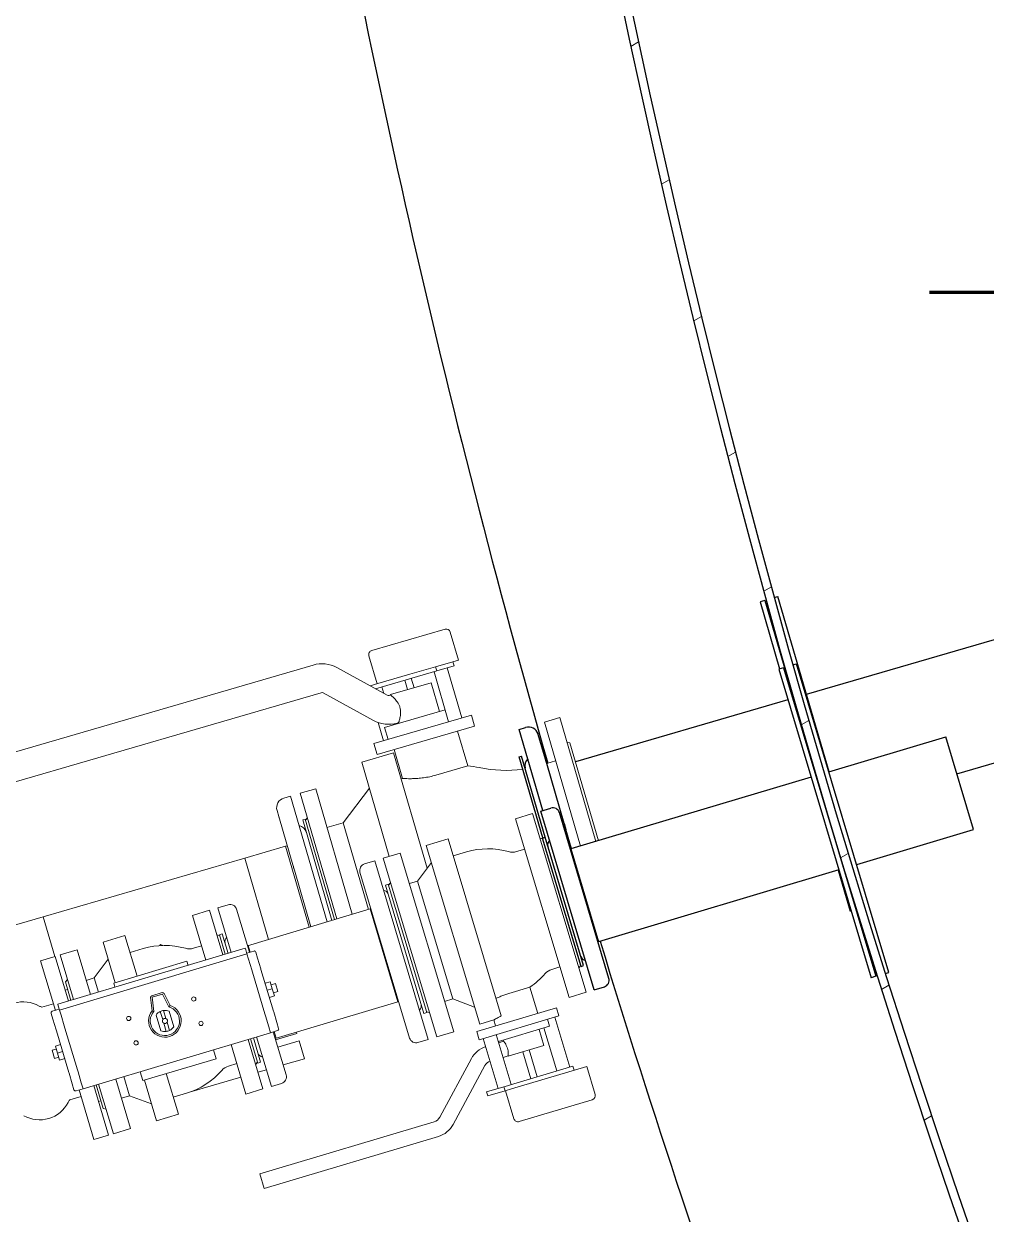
# Model space of a CAD drawing. Header units: millimetres. Extents: x 0 to 157650, y 0 to 89100.
# Drawn here: x 100214 to 103620, y 51117 to 55330 of the extents above; entities that cross this region are included whole.
import ezdxf

# ---------------------------------------------------------------- set-up
doc = ezdxf.new("R2010")
doc.units = ezdxf.units.MM
doc.header["$LTSCALE"] = 150
doc.linetypes.add('CHAIN', pattern=[0.35429999999999995, 0.2362, -0.0295, 0.0591, -0.0295])
for name, color, linetype, lineweight in [('Hatch', 7, 'Continuous', 18), ('Section Line', 7, 'CHAIN', 35), ('Visible', 7, 'Continuous', 25)]:
    doc.layers.add(name, color=color, linetype=linetype, lineweight=lineweight)
doc.layers.add('P_Biomass (BM)', color=150, linetype='Continuous', lineweight=18, true_color=0x007fff)

# ---------------------------------------------------------------- blocks, each defined once
blk = doc.blocks.new('2dTransSection1')
at = {"layer": 'Section Line', "linetype": 'Continuous', "lineweight": 70}
blk.add_line((689.4677291531705, 362.5330789586023), (694.7307476199313, 362.5330789586023), dxfattribs=at)

msp = doc.modelspace()

# ---------------------------------------------------------------- hatches: boundary and pattern name
at = {"layer": 'Hatch'}
h = msp.add_hatch(dxfattribs=at)
h.set_pattern_fill('ANSI31', color=256, scale=3810, angle=-14.999977780745, style=0)
h.set_pattern_definition([(30.000022219255, (0, 0), (-238.1251599456498, 412.4445062076336), [])])
edge = h.paths.add_edge_path()
edge.add_line((108123.4879463315, 42159.58709388264), (108086.8065875741, 42159.58709388264))
edge.add_ellipse((137412.9492791453, 62779.96184395169), major_axis=(19200.00000006426, -30275.11354226793), ratio=1, start_angle=269.9999999999994, end_angle=272.7303477327447, ccw=False)
edge.add_ellipse((137412.9492789841, 62779.96184385057), major_axis=(18899.9999998964, -30463.2975889012), ratio=1, start_angle=269.9999999999999, end_angle=270.5659876102085, ccw=False)
edge.add_ellipse((137412.9492791489, 62779.96184395414), major_axis=(-3600.000000000085, -35668.78887767279), ratio=1, start_angle=270.00000000000017, end_angle=307.5795037802839, ccw=False)
edge.add_ellipse((137412.949278965, 62779.96184397389), major_axis=(-3899.999999980316, -35637.23474102448), ratio=1, start_angle=269.99999999999784, end_angle=270.4821088476203, ccw=False)
edge.add_ellipse((137412.9492772113, 62779.96184416919), major_axis=(-4012.253517421899, -35624.77117922516), ratio=1, start_angle=270, end_angle=270.1805070568376, ccw=False)
edge.add_line((101788.1780979862, 66792.2153615911), (101817.9896219872, 66788.8578272667))
edge.add_ellipse((137412.949279149, 62779.96184395414), major_axis=(-20620.37475007149, 29289.46133281754), ratio=1, start_angle=48.42779682903527, end_angle=90.00000000000006)

# ---------------------------------------------------------------- linework, layer by layer
at = {"layer": 'P_Biomass (BM)'}
for p, q in [((101445.9063059517, 53111.83386298492), (101705.1070554906, 53187.43129308982)), ((101752.6859692333, 53077.87082135356), (101723.7069543597, 53177.2311086768)), ((101464.6851364122, 52993.87367679251), (101435.7061215386, 53093.23396411574)), ((101752.6859692332, 53077.87082135356), (101732.9104313665, 53072.10316888989)), ((101238.2742142263, 53060.65170951757), (99403.08760855254, 52525.40869267187)), ((101500.4830650628, 52953.93537380682), (101322.7265425155, 53051.41704955979)), ((101459.1119783265, 52976.62327749085), (101676.016086032, 53039.88464209302)), ((101580.9654218997, 53027.78750910349), (101671.816228804, 53054.28468373408)), ((101718.0109255022, 52859.94574090795), (101666.3526815972, 53037.06625309282)), ((101671.8162288039, 53054.28468373404), (101732.9104313665, 53072.10316888984)), ((101676.0160860319, 53039.88464209302), (101671.8162288039, 53054.28468373403)), ((101676.0160860319, 53039.88464209302), (101737.1102885945, 53057.70312724882)), ((101764.0910587536, 52873.38528403773), (101712.4328148486, 53050.5057962226)), ((101737.1102885946, 53057.70312724885), (101732.9104313665, 53072.10316888987)), ((101440.5120794574, 52986.82346190385), (101467.3783899893, 52994.65918011155)), ((101580.9654218998, 53027.78750910346), (101467.3783899894, 52994.65918011158)), ((101511.8518785138, 52956.06778491868), (101655.8522949243, 52998.06635719917)), ((101572.3320534062, 52973.70718527645), (101562.6723817817, 53006.82728105086)), ((101595.3721200318, 52980.4269568414), (101585.7124484073, 53013.54705261581)), ((101655.8522949242, 52998.0663571991), (101685.6712812433, 52895.82606154767)), ((101266.8332433771, 52962.73142635846), (99431.64663770326, 52427.48840951276)), ((101451.4372520018, 52864.50099439269), (101273.6807294545, 52961.98267014566)), ((101488.7169516746, 52960.38791030854), (101482.0321485917, 52983.30808057373)), ((101512.2718642365, 52954.62778075456), (101507.3305511402, 52953.18661759402)), ((101511.8518785137, 52956.06778491865), (101512.2718642365, 52954.62778075453)), ((101798.6511586921, 52883.464941385), (101453.0501593069, 52782.66836791179)), ((101491.2707190892, 52839.12798896904), (101705.8313395409, 52901.70586166698)), ((101809.9907732078, 52844.58482895412), (101798.6511586921, 52883.46494138498)), ((102056.6509132905, 52858.71238339251), (102111.3710715265, 52874.67184085908)), ((102239.193080549, 52436.40878746935), (102111.3710715265, 52874.6718408591)), ((101464.3897738226, 52743.78825548094), (101809.9907732078, 52844.58482895415)), ((101487.6102592454, 52792.74802525915), (101468.9336269885, 52856.78455498163)), ((101491.2707190892, 52839.12798896901), (101503.4503050505, 52797.36786820996)), ((101521.5108065355, 52847.94768914791), (101520.3522431974, 52851.92005282762)), ((101540.8308933872, 52856.70749759545), (101535.889580291, 52855.26633443491)), ((101540.8308933872, 52856.70749759541), (101541.6708648328, 52853.82748926727)), ((101749.5105983154, 52826.94542859639), (101785.4509084721, 52703.71696278274)), ((102184.5830434761, 52420.07175780229), (102056.6509132905, 52858.7123833925)), ((101453.050159307, 52782.66836791182), (101464.3897738227, 52743.78825548097)), ((102146.8901827707, 52785.03148869317), (102136.7952845653, 52787.49989510704)), ((102247.8157179815, 52438.9883184694), (102146.8901827706, 52785.03148869319)), ((101410.4495094001, 52717.11879028146), (101522.7698342003, 52749.87767666024)), ((101641.8281096096, 52341.66281827054), (101522.7698342003, 52749.87767666024)), ((101524.8699487151, 52761.42765583875), (101554.6889350342, 52659.18736018732)), ((101507.8627544348, 52383.11820199469), (101410.4495094001, 52717.11879028145)), ((101673.130583672, 52670.95807640393), (101785.4509084722, 52703.71696278272)), ((102064.8694653433, 52712.67230189979), (102096.549556957, 52721.91198780244)), ((101549.6489204599, 52657.71741015755), (101554.6889350343, 52659.18736018736)), ((101192.6484148274, 52606.72094970951), (101247.3685730634, 52622.68040717607)), ((101376.9293372544, 52178.45568759865), (101247.3685730634, 52622.68040717609)), ((101344.8673832942, 52502.67944049834), (101437.3285956596, 52624.95852377873)), ((101158.0883148931, 52596.6412923479), (101135.0482482675, 52589.92152078302)), ((101158.0883148932, 52596.64129234795), (101287.8287504512, 52151.80053393235)), ((101322.3193001814, 52162.11865793226), (101192.6484148275, 52606.7209497095)), ((101110.5678056763, 52545.28176349722), (101116.6575781459, 52524.4017734441)), ((101954.9002389316, 52516.85304337227), (102015.2572641545, 52534.90933053866)), ((102204.4183678024, 51902.59763772672), (102015.2572641545, 52534.90933053864)), ((101119.0210982608, 52516.29797699909), (101116.6575781458, 52524.4017734441)), ((101119.0210982608, 52516.29797699914), (101166.3277104407, 52354.09789535392)), ((101210.0475046604, 52514.92077718625), (101201.4074796758, 52512.40086284943)), ((101201.4074796757, 52512.40086284948), (101305.0740253164, 52156.9595959323)), ((101210.0475046604, 52514.92077718631), (101313.696662749, 52159.53912693226)), ((101210.8874761023, 52512.04076886986), (101218.0726278662, 52519.5490039574)), ((101287.2672167299, 52485.88001158611), (101344.8673832941, 52502.67944049833)), ((101434.4135868049, 52195.65256093175), (101344.8673832941, 52502.67944049831)), ((102144.0613425794, 51884.54135056034), (101954.9002389315, 52516.85304337226)), ((101638.7443925256, 52422.27249154829), (101716.3462820979, 52445.48771790505)), ((101903.883474702, 51818.60429719189), (101716.3462820979, 52445.48771790509)), ((102051.394038678, 52445.51619027033), (102041.2823490381, 52447.91488421227)), ((101141.0525548816, 52419.32946814782), (100997.0521384716, 52377.33089586542)), ((101141.0525548815, 52419.32946814785), (101224.5960759467, 52132.88397326638)), ((101146.8125735537, 52421.0094041374), (101141.0525568974, 52419.3294612462)), ((101141.0525568973, 52419.32946124612), (101224.5960759456, 52132.88397326603)), ((101827.9054961735, 51789.96079873637), (101638.7443925255, 52422.27249154829)), ((101958.4021682892, 52400.4744092044), (101987.1436088716, 52409.0726411884)), ((100282.8100750907, 52169.01797045415), (100997.0521404867, 52377.33088896537)), ((101080.8854520704, 52089.89178993367), (100997.0521384716, 52377.33089586545)), ((100997.0521404867, 52377.33088896536), (101080.8854520692, 52089.89178993327)), ((101456.2362448274, 52367.67371845026), (101420.3094440995, 52356.92592847021)), ((101456.2362448274, 52367.6737184502), (101645.3973484753, 51735.36202563828)), ((101486.4147574391, 52376.70186203319), (101546.7717826621, 52394.75814919957)), ((101675.5758610869, 51744.3901692212), (101486.414757439, 52376.70186203312)), ((101735.9328863099, 51762.44645638759), (101546.771782662, 52394.7581491995)), ((101607.7565931845, 52295.57597899975), (101656.800679692, 52361.91546632532)), ((101734.4025692644, 52385.1306926822), (101781.1074102107, 52399.10281965617)), ((101172.0337527575, 52334.53360006812), (101166.3277104407, 52354.09789535395)), ((101172.0337527575, 52334.53360006808), (101230.3445009006, 52134.60366059925)), ((101404.1948772207, 52327.05419041713), (101579.5988096943, 51740.72880253698)), ((101504.4468444146, 52285.02392663268), (101494.3873402108, 52282.01454543829)), ((101494.3873402108, 52282.01454543827), (101630.2394055579, 51827.89978423697)), ((101504.4468444146, 52285.02392663266), (101640.2989097617, 51830.90916543137)), ((101505.3066676132, 52282.14978257439), (101512.4398423228, 52289.70741570673)), ((101579.015152602, 52286.9777470157), (101607.7565931844, 52295.57597899969)), ((101732.4309569523, 51878.82509055544), (101607.7565931843, 52295.57597899966)), ((100810.990903753, 52174.64341040955), (100871.3479289761, 52192.69969757592)), ((100918.638204888, 52034.62177437296), (100871.3479289761, 52192.69969757595)), ((100901.5264415874, 52201.727841159), (100937.4532423154, 52212.47563113905)), ((100948.8167174994, 52043.64991795609), (100901.5264415875, 52201.72784115906)), ((101012.8956098837, 52044.03142917384), (100967.3249803685, 52196.36106426036)), ((101005.8880470131, 52067.45571596275), (101439.8837998001, 52197.28901893052)), ((101442.7579476689, 52198.14882940504), (101439.8838036106, 52197.28900620665)), ((101538.161591385, 51868.77435307663), (101439.8837998, 52197.28901893065)), ((101439.8838036108, 52197.28900620661), (101538.1615951878, 51868.77434035023)), ((100282.8100730782, 52169.01797734477), (100133.0496400145, 52125.33946217191)), ((100282.8100730782, 52169.0179773448), (100323.6872136849, 52028.86261136139)), ((100323.6872136856, 52028.86261136161), (100282.8100750906, 52169.01797045409)), ((100858.2811796651, 52016.56548720657), (100810.9909037531, 52174.64341040955)), ((100906.6248803013, 52106.18070136557), (100916.6843845051, 52109.19008255996)), ((100937.3201412666, 52040.21062516258), (100916.6843845052, 52109.1900825599)), ((100494.8350573471, 52080.06285858554), (100572.4369469195, 52103.27808494237)), ((100537.8262172671, 51936.35565567375), (100494.8350573471, 52080.06285858559)), ((100615.4281068395, 51959.57088203057), (100572.4369469195, 52103.27808494239)), ((100698.6031132645, 52072.00584798424), (100696.1402452663, 52067.5148413671)), ((100705.9423810474, 52067.98099358217), (100698.6031132645, 52072.00584798424)), ((100814.4928331107, 52058.26477624166), (100843.2342736931, 52066.86300822566)), ((100907.4847034995, 52103.30655730759), (100897.3730138597, 52105.70525124954)), ((100927.2606370628, 52037.20124396816), (100906.6248803013, 52106.18070136551)), ((101005.8880508169, 52067.45570324825), (101008.7621948752, 52068.31552644664)), ((101015.7697539421, 52044.89125237228), (101008.7621948752, 52068.31552644663)), ((100325.2605579116, 52029.33328987913), (100273.5259648634, 52013.85647230791)), ((100325.2605579116, 52029.33328987913), (100372.5508338233, 51871.25536667704)), ((100998.1082880982, 52058.39588580871), (100334.7558394574, 51859.94869161808)), ((101004.1392796262, 52038.23599887179), (100340.7868309854, 51839.78880468121)), ((100342.5054222606, 52034.49222907043), (100402.8624474836, 52052.54851623681)), ((100389.7956981726, 51876.41430586741), (100342.5054222606, 52034.49222907041)), ((100450.1527233956, 51894.47059303377), (100402.8624474836, 52052.5485162368)), ((100590.493234086, 52042.92105971946), (100637.1980750322, 52056.89318669343)), ((100998.1082880982, 52058.39588580864), (100999.678057436, 52053.14859401249)), ((101004.1392796262, 52038.23599887179), (100999.678057436, 52053.14859401245)), ((101003.2672272886, 52041.15102145919), (101027.9848661895, 52048.54550096541)), ((101009.6547674899, 52019.7992938594), (101004.1392796262, 52038.23599887182)), ((101009.6547674899, 52019.7992938594), (101004.1392796262, 52038.23599887182)), ((101035.4528007027, 52044.51685924579), (101041.6496680621, 52023.80249664895)), ((101053.0282378819, 51985.76717857469), (101041.6496680621, 52023.80249664892)), ((100273.5259648633, 52013.85647230793), (100325.9751799654, 51838.53368475642)), ((100463.847258006, 51953.36634603696), (100512.8913445135, 52019.70583336263)), ((100532.7964651652, 51934.85096507653), (100791.4694304063, 52012.23505293249)), ((100791.4694304064, 52012.23505293252), (100795.7685463984, 51997.86433264132)), ((101009.6547674899, 52019.7992938594), (101021.0333373097, 51981.76397578516)), ((101009.6547674899, 52019.7992938594), (101021.0333373097, 51981.76397578516)), ((101021.0333373097, 51981.76397578514), (101023.3267976421, 51974.09759111491)), ((101023.3267976421, 51974.09759111491), (101021.0333373097, 51981.76397578514)), ((101053.0282378819, 51985.76717857469), (101053.7927246594, 51983.21171701795)), ((101097.9362573955, 51835.65245999944), (101053.7927246593, 51983.21171701798)), ((102083.0765320571, 51983.72352076026), (102111.8179726395, 51992.32175274426)), ((102185.5264576283, 51997.14971718553), (102178.3932829187, 51989.59208405321)), ((100361.3973324347, 51939.94014961166), (100368.5305071443, 51947.49778274398)), ((100381.1732659979, 51873.83483627217), (100361.3973324347, 51939.94014961165)), ((100435.1058174236, 51944.76811405298), (100463.847258006, 51953.36634603698)), ((100478.8941639779, 51903.0688250178), (100463.8472580059, 51953.36634603694)), ((101023.3267976421, 51974.09759111489), (101067.4703303783, 51826.53833409639)), ((101023.3267976421, 51974.09759111489), (101067.4703303783, 51826.53833409639)), ((101068.3840292013, 51934.43714181533), (101086.2037223624, 51939.76804564538)), ((101093.6841841885, 51914.7629923388), (101086.2037223625, 51939.76804564544)), ((100369.56565282, 51912.63578105754), (100360.9432206452, 51910.05631146231)), ((100537.0955811572, 51920.48024478532), (100532.7964651652, 51934.85096507652)), ((100703.5328686167, 51901.38121632633), (100667.1634796684, 51890.50102253794)), ((100732.1025173906, 51855.84134321402), (100710.6066205092, 51898.34098181717)), ((101075.8644910274, 51909.43208850866), (101093.6841841885, 51914.76299233876)), ((101104.6180317052, 51933.69077558147), (101089.3850681966, 51929.13371262997)), ((101101.1646460146, 51889.7579390321), (101093.6841841886, 51914.76299233879)), ((101113.2162636892, 51904.94933499911), (101097.9833001806, 51900.3922720476)), ((101104.6180317052, 51933.69077558146), (101113.2162636892, 51904.94933499911)), ((102005.5454780095, 51921.01925576622), (101930.8177324954, 51898.66385260784)), ((102033.3886461943, 51827.9474747888), (102005.5454780096, 51921.01925576627)), ((102144.0613425795, 51884.54135056036), (102204.4183678025, 51902.59763772674)), ((100278.6936830017, 51849.90970180739), (100318.9676170998, 51861.95797152873)), ((100336.3256087952, 51854.70139982187), (100334.7558394574, 51859.94869161802)), ((100662.9214595478, 51884.0755842646), (100668.2965192977, 51836.75326820955)), ((100668.8831260653, 51884.75273442146), (100705.2525150135, 51895.63292820984)), ((100674.5449704835, 51834.90555067259), (100668.8831260653, 51884.75273442145)), ((100705.2525150135, 51895.63292820983), (100727.8953188957, 51850.8657343927)), ((101083.3449528536, 51884.42703520208), (101101.1646460146, 51889.75793903214)), ((101104.1658385902, 51738.94105010639), (101538.1615913851, 51868.77435307654)), ((101541.0357392461, 51869.63416354864), (101538.1615951879, 51868.77434035025)), ((101703.6895163699, 51870.22685857148), (101732.4309569523, 51878.82509055547)), ((101732.4309569523, 51878.82509055547), (101809.8492090071, 51850.31782395934)), ((100317.3653653867, 51807.12705065226), (100311.1684980272, 51827.8414132491)), ((100339.9147786477, 51842.70382726856), (100315.197139747, 51835.30934776233)), ((100340.7868309853, 51839.7888046812), (100336.3256087951, 51854.70139982187)), ((100340.7868309853, 51839.78880468119), (100346.302318849, 51821.35209966877)), ((100340.7868309853, 51839.7888046812), (100346.302318849, 51821.35209966877)), ((100357.6808886688, 51783.3167815945), (100346.302318849, 51821.35209966873)), ((100357.6808886688, 51783.3167815945), (100346.302318849, 51821.35209966873)), ((100682.4708550815, 51821.82103214491), (100698.9875193662, 51766.61052770139)), ((100706.051428453, 51805.80150060489), (100697.3647252175, 51834.83867538289)), ((100708.8613014503, 51838.27796817649), (100717.5480046859, 51809.24079339848)), ((100744.973824298, 51780.36769887578), (100728.4571600133, 51835.57820331929)), ((101067.4703303782, 51826.5383340964), (101069.7637907107, 51818.87194942616)), ((101069.7637907107, 51818.87194942616), (101067.4703303782, 51826.5383340964)), ((101069.7637907107, 51818.8719494262), (101081.1423605305, 51780.83663135196)), ((101069.7637907107, 51818.8719494262), (101081.1423605305, 51780.83663135196)), ((101097.9362573955, 51835.65245999944), (101098.700744173, 51833.09699844269)), ((101110.0793139928, 51795.06168036841), (101098.700744173, 51833.09699844264)), ((101640.2989097616, 51830.90916543134), (101630.2394055578, 51827.89978423695)), ((101639.4390865636, 51833.78330948958), (101649.5507762034, 51831.38461554763)), ((102099.4939595337, 51847.72340835201), (101817.8278418266, 51763.46073490883)), ((101826.4260738106, 51734.71929432646), (102108.0921915177, 51818.9819677696)), ((102093.9011052303, 51814.73659072757), (102146.7802319318, 51637.97673114607)), ((102108.0921915177, 51818.98196776964), (102099.4939595337, 51847.72340835203)), ((100317.3653653866, 51807.12705065223), (100328.7439352064, 51769.091732578)), ((100359.9743490013, 51775.6503969243), (100357.6808886688, 51783.31678159453)), ((100357.6808886688, 51783.31678159453), (100359.9743490013, 51775.6503969243)), ((100404.1178817374, 51628.09113990579), (100359.9743490012, 51775.65039692428)), ((100404.1178817374, 51628.09113990579), (100359.9743490012, 51775.65039692428)), ((100718.5833779291, 51763.91076284418), (100709.8966746935, 51792.94793762218)), ((100721.3932509264, 51796.38723041578), (100730.0799541619, 51767.35005563777)), ((101087.5299007318, 51759.4849037521), (101081.1423605305, 51780.83663135191)), ((101087.5299007318, 51759.4849037521), (101081.1423605305, 51780.83663135191)), ((101110.0793139928, 51795.06168036844), (101116.2761813523, 51774.34731777159)), ((101827.9054961735, 51789.96079873639), (101877.4844811781, 51804.79274890881)), ((101883.9331551661, 51783.23666847199), (101877.484481178, 51804.79274890883)), ((102075.1626718888, 51782.51421849702), (101893.9119622163, 51728.29161804794)), ((102054.9952630998, 51713.85363575312), (102037.7987991319, 51771.33651691788)), ((102055.2232974848, 51776.54919505809), (102100.793927, 51624.21955997163)), ((102075.1626718889, 51782.514218497), (102067.8541747025, 51806.94444299205)), ((100329.508421984, 51766.53627102126), (100328.7439352065, 51769.091732578)), ((100329.508421984, 51766.53627102126), (100373.6519547202, 51618.97701400271)), ((100424.1774520909, 51561.0377095615), (101087.5299007318, 51759.48490375213)), ((101060.509032624, 51560.38800476401), (101008.0598175216, 51735.7107923164)), ((101042.4769456485, 51652.0659401642), (101016.6822496964, 51738.29026191161)), ((101052.5364498523, 51655.07532135859), (101026.7417539002, 51741.29964310601)), ((101090.6875452354, 51569.41614834717), (101038.238330133, 51744.73893589958)), ((101087.5299007318, 51759.48490375211), (101112.2475396325, 51766.87938325833)), ((101142.728912842, 51610.03567638025), (101097.1582833268, 51762.36531146678)), ((101107.0399864523, 51739.80086059024), (101100.0324273853, 51763.2251346652)), ((101104.1658423939, 51738.94103739186), (101107.0399864523, 51739.80086059024)), ((101181.2399853501, 51756.52106276684), (101105.5138345758, 51734.43508346141)), ((101188.7997283608, 51730.60098781299), (101113.252427575, 51708.56717116344)), ((101181.2399853501, 51756.52106276684), (101179.7706862785, 51761.55884540208)), ((101207.2791001642, 51667.24080459237), (101188.7997283608, 51730.60098781299)), ((101645.3973484754, 51735.36202563834), (101609.4705477474, 51724.61423565829)), ((101675.575861087, 51744.39016922127), (101735.93288631, 51762.44645638766)), ((101817.8278418266, 51763.46073490883), (101826.4260738106, 51734.7192943265)), ((101840.6171600981, 51738.96467136852), (101893.4962867997, 51562.20481178701)), ((101886.6034650299, 51752.72184254298), (101939.4825917315, 51575.96198296148)), ((101912.626195367, 51729.19308010093), (101895.201697014, 51723.98040196066)), ((101912.6261953671, 51729.19308010096), (101911.3364605695, 51733.50429618835)), ((100329.4613791989, 51701.79645897309), (100314.2284156903, 51697.2393960216)), ((100314.2284156903, 51697.23939602158), (100322.8266476743, 51668.49795543923)), ((100344.0997265259, 51717.76169581861), (100326.2800333649, 51712.43079198855)), ((100333.760495191, 51687.42573868189), (100326.2800333649, 51712.43079198858)), ((100351.5801883521, 51692.75664251204), (100333.760495191, 51687.42573868194)), ((100341.2409570171, 51662.42068537527), (100333.760495191, 51687.42573868191)), ((100885.1901590319, 51698.9533505848), (100894.6482142143, 51667.33776594416)), ((101000.152007401, 51542.33171759762), (100947.7027922986, 51717.65450515001)), ((101042.6910361503, 51687.98752443856), (101042.6905438407, 51687.98738085357)), ((102054.9952630998, 51713.8536357531), (101928.5329245373, 51676.02141502351)), ((101980.2675175857, 51691.49823259482), (102008.6416831329, 51596.65147867296)), ((102003.2606700516, 51698.37681818194), (102031.6348355988, 51603.53006426018)), ((100338.0596111829, 51673.05501839076), (100322.8266476744, 51668.49795543927)), ((100359.0606501782, 51667.75158920536), (100341.2409570171, 51662.42068537531)), ((100894.6482142144, 51667.33776594417), (100635.9752489732, 51589.9536780882)), ((100939.1671968786, 51641.51388779748), (100967.908637461, 51650.11211978149)), ((101041.6171224499, 51654.94008422278), (101034.4839477403, 51647.38245109046)), ((101042.4769456485, 51652.0659401642), (101052.5364498523, 51655.07532135859)), ((101207.2791001642, 51667.24080459237), (101132.16898824, 51645.33449665742)), ((101798.5778418873, 51668.47707330529), (101686.2104206628, 51460.18043103199)), ((101928.1030129382, 51677.4584870527), (101910.6785145852, 51672.24580891243)), ((101928.5329245374, 51676.02141502357), (101928.1030129382, 51677.45848705265)), ((100374.4164414976, 51616.421552446), (100373.6519547201, 51618.97701400275)), ((100374.4164414976, 51616.42155244602), (100385.7950113174, 51578.38623437177)), ((100406.4113420699, 51620.42475523554), (100404.1178817374, 51628.09113990578)), ((100404.1178817374, 51628.09113990578), (100406.4113420699, 51620.42475523554)), ((100417.7899118896, 51582.38943716129), (100406.4113420698, 51620.42475523553)), ((100417.7899118896, 51582.38943716129), (100406.4113420698, 51620.42475523553)), ((100588.5216217739, 51536.61545759271), (100568.3157766115, 51604.15784296118)), ((100635.9752489731, 51589.95367808815), (100626.5171937907, 51621.56926272874)), ((100761.5980505674, 51470.96639213045), (100718.6068906475, 51614.67359504219)), ((101073.1274120539, 51628.11467211237), (101042.8866047392, 51619.29476197957)), ((101846.1034861093, 51642.83895439472), (101733.7360648848, 51434.54231212142)), ((102133.3717718822, 51633.96548300683), (101937.3896481547, 51575.33586213947)), ((101940.7877584422, 51560.69559878051), (102206.7587865896, 51640.26296056531)), ((102133.3717718821, 51633.96548300677), (102144.6872883549, 51637.35061032399)), ((102157.3203152395, 51641.1298814257), (102144.6872883549, 51637.35061032401)), ((102157.3203152395, 51641.1298814257), (102161.6194312315, 51626.75916113457)), ((102206.7587865896, 51640.26296056537), (102236.4226869344, 51541.10499055622)), ((100391.9918786768, 51557.67187177491), (100385.7950113174, 51578.38623437176)), ((100424.1774520909, 51561.0377095615), (100399.4598131901, 51553.64323005528)), ((100417.7899118896, 51582.3894371613), (100424.1774520909, 51561.03770956147)), ((100417.7899118896, 51582.3894371613), (100424.1774520909, 51561.03770956147)), ((100461.9724464568, 51572.34438462048), (100514.4216615595, 51397.02159706724)), ((100495.5297513851, 51491.57367652682), (100470.5948786315, 51574.9238542156)), ((100531.6665259085, 51402.18053625846), (100479.2173108062, 51577.50332381084)), ((100592.0235511315, 51420.23682342486), (100539.5743360291, 51595.55961097719)), ((100683.9961609951, 51447.75116577365), (100641.0050010751, 51591.45836868538)), ((100982.4049901097, 51601.65494171392), (100800.7216857077, 51548.66593249931)), ((101000.152007401, 51542.3317175976), (101060.509032624, 51560.38800476399)), ((101090.6875452353, 51569.41614834713), (101126.6143459633, 51580.16393832718)), ((101913.4411047973, 51568.17146372056), (101852.4713021867, 51549.93185929427)), ((101926.0741316819, 51571.95073482225), (101913.4411047973, 51568.17146372056)), ((101913.4411047973, 51568.17146372056), (101917.7402207893, 51553.80074342937)), ((101940.7877584422, 51560.69559878055), (101917.7402207892, 51553.80074342935)), ((101926.0741316818, 51571.95073482219), (101937.3896481546, 51575.33586213942)), ((100376.9715153221, 51521.39504813976), (100417.245408677, 51533.44330567232)), ((100410.2378534086, 51556.8675670493), (100462.6870685112, 51381.54477949603)), ((100487.3614310006, 51518.87804507919), (100478.7389988258, 51516.29857548397)), ((100559.7801811915, 51528.01722560875), (100588.5216217739, 51536.61545759276)), ((100588.5216217739, 51536.61545759272), (100665.9398738287, 51508.10819099659)), ((100743.5417634011, 51531.32341735349), (100790.2466043474, 51545.29554432746)), ((101852.4713021867, 51549.93185929425), (101856.7704181787, 51535.56113900305)), ((101917.7402207893, 51553.80074342936), (101856.7704181787, 51535.56113900307)), ((101919.3443807659, 51554.28064072535), (101949.0082811107, 51455.12267071621)), ((102226.3510826352, 51522.43515427299), (101967.6781173939, 51445.05106641703)), ((100495.529751385, 51491.57367652685), (100505.6414410249, 51489.1749825849)), ((100683.996160995, 51447.75116577367), (100761.5980505674, 51470.96639213049)), ((101666.6250265983, 51444.23258572562), (101049.5010905943, 51259.61502108289)), ((100514.4216615595, 51397.02159706726), (100462.6870685113, 51381.54477949603)), ((100531.6665259085, 51402.18053625849), (100592.0235511315, 51420.23682342487)), ((101682.1018441695, 51392.49799267734), (101064.9779081655, 51207.88042803462)), ((101049.5010905943, 51259.61502108287), (101064.9779081655, 51207.88042803462))]:
    msp.add_line(p, q, dxfattribs=at)
for centre in [(100815.7907540432, 51878.59945431986), (100585.8592293843, 51809.81359844791), (100841.5854499952, 51792.37513257279), (100611.6539253363, 51723.58927670082)]:
    msp.add_circle(centre, 7.499999999999943, dxfattribs=at)
for centre, radius, start, end in [((101709.3069127186, 53173.03125144876), 14.99999999999985, 16.2596366376448, 106.259636637438), ((101450.1061631797, 53097.4338213438), 14.99999999999985, 106.259636637438, 196.2596366376448), ((101269.3531577138, 52954.09140137383), 110.9999999999986, 61.25963663760359, 106.2596366375945), ((101269.3531577138, 52954.09140137383), 8.999999999999638, 61.25963663751988, 106.2596366374081), ((101504.8106368034, 52961.82664257869), 8.99999999999991, 241.2596366380073, 286.2596366378179), ((101504.8106368034, 52961.82664257869), 110.9999999999989, 241.2596366376457, 286.2596366376293), ((101757.7261759602, 52380.90534711944), 323.9999999999957, 77.79509799918577, 85.09118779175867), ((101917.7413386659, 53120.69835081662), 432.9006147540932, 257.7950979991849, 278.2927976260919), ((101145.1279056148, 52555.36142084446), 35.99999999999923, 106.2596366376504, 196.2596366375642), ((101182.3269597501, 52459.96105202222), 32.99999999999967, 16.25963663755122, 79.2239448482579), ((101857.6316748683, 52143.30399847314), 266.9999999999949, 74.2315122288143, 106.6549744951123), ((101943.9203355176, 52448.88305145807), 50.52840909090771, 254.2315122287842, 286.6549744950745), ((101427.1880296867, 52333.93277600435), 23.99999999999977, 106.6549744951704, 196.6549744951777), ((101484.1562985846, 52242.94312638001), 20.99999999999973, 16.65497449506076, 81.27804096984518), ((100944.3318279027, 52189.48247867321), 23.99999999999816, 16.65497449501688, 106.6549744951704), ((100713.7223396898, 51801.0943655104), 266.9999999999987, 74.23151222882936, 106.6549744951116), ((100946.6913596942, 52082.15618827923), 20.99999999999837, 132.031908020231, 196.6549744950607), ((100800.0110003392, 52106.67341849533), 50.5284090909086, 254.2315122287842, 286.6549744950745), ((101029.7045125862, 52042.79721284905), 5.999999999999955, 16.65497449435891, 106.6549744949048), ((102097.5583648286, 51935.31487850656), 50.52840909090733, 106.654974495071, 139.0784367613597), ((101857.6316748683, 52143.30399847314), 266.9999999999929, 303.6407830729638, 319.0784367614057), ((100705.2525150135, 51895.63292820985), 5.999999999999957, 26.82983512639243, 106.6549744952948), ((100213.0510263568, 51755.44716765901), 113.235937500005, 60.44232077858352, 152.8676282116864), ((100713.7223396897, 51801.09436551035), 57.74999999999839, 141.8683721932136, 71.4415767970136), ((100668.8831260653, 51884.75273442148), 5.999999999999958, 106.654974495129, 186.480113864035), ((101600.2324303687, 51854.93367851814), 20.99999999999978, 312.0319080202742, 16.6549744950608), ((100289.9248149795, 51891.0025439423), 42.60000000000228, 240.4423207785505, 254.7137481940716), ((100316.9167861438, 51829.56105964593), 5.999999999999955, 106.6549744949048, 196.6549744949047), ((100713.7223396897, 51801.09436551035), 51.74999999999814, 139.2048718085905, 74.10507718162279), ((100713.7223396897, 51801.09436551035), 37.49999999999974, 115.861870716457, 146.4467939946575), ((100713.7223396897, 51801.09436551035), 37.49999999999974, 97.44807827374622, 115.861870716457), ((100713.7223396897, 51801.09436551035), 37.49999999999829, 66.86315499554843, 97.44807827377639), ((100713.7223396897, 51801.09436551035), 8.999999999999591, 148.4652893908734, 244.8446595992698), ((100713.7223396897, 51801.09436551035), 8.999999999999673, 64.84465959926985, 148.4652893908734), ((100713.7223396897, 51801.09436551035), 8.999999999999671, 244.8446595992698, 328.4652893908734), ((100713.7223396897, 51801.09436551035), 8.999999999999593, 328.4652893908734, 64.84465959926987), ((100713.7223396897, 51801.09436551035), 37.49999999999974, 295.861870716457, 326.4467939946575), ((101110.5278932357, 51772.62767137476), 5.999999999999955, 286.6549744949048, 16.65497449490476), ((100713.7223396897, 51801.09436551035), 37.49999999999829, 246.8631549955485, 277.4480782737764), ((100713.7223396897, 51801.09436551035), 37.49999999999974, 277.4480782737462, 295.861870716457), ((101602.5919621601, 51747.60738812415), 23.99999999999977, 196.6549744950168, 286.6549744951704), ((101062.7674914781, 51694.14674041738), 20.99999999999848, 196.6549744949326, 261.278040970137), ((101875.1469353562, 51627.17121506049), 86.99999999999798, 107.3401125106463, 151.6549744951208), ((101875.1469353562, 51627.17121506049), 32.99999999999942, 108.4615037053688, 151.654974495138), ((100713.7223396898, 51801.0943655104), 266.9999999999992, 286.6549744951072, 319.0784367613893), ((100953.6490296502, 51593.10524554384), 50.5284090909087, 106.654974495071, 139.0784367613597), ((101119.7357603761, 51603.15709079303), 23.99999999999816, 286.6549744951777, 16.65497449501691), ((100408.924345638, 51493.22100628245), 42.60000000000188, 138.5961334084639, 152.8676282116009), ((100397.7401667933, 51559.39151817164), 5.999999999999955, 196.6549744943589, 286.6549744949048), ((102222.0519666433, 51536.8058745642), 14.99999999999971, 286.6549744950842, 16.65497449508414), ((100270.2373298929, 51564.28964268575), 113.235937500005, 240.4423207785835, 332.8676282116864), ((101657.1669714159, 51475.8481703662), 32.9999999999993, 286.654974495098, 331.6549744951555), ((101657.1669714159, 51475.8481703662), 86.99999999999785, 286.6549744951112, 331.6549744951208), ((101963.379001402, 51459.42178670821), 14.99999999999971, 196.6549744950841, 286.6549744950842)]:
    msp.add_arc(centre, radius, start, end, dxfattribs=at)
for points, knots in [([(101512.2718642366, 52954.62778075457), (101512.2718642366, 52954.62778075457), (101512.5807043704, 52954.3743336994), (101513.8289308369, 52953.3339278131), (101514.7676667849, 52952.54736102298), (101517.1549211013, 52950.49157033156), (101518.6048428318, 52949.22048793549), (101521.8067577331, 52946.29533589628), (101523.5576274871, 52944.64071575536), (101528.8997260261, 52939.29851128467), (101533.1111039626, 52934.71914958876), (101538.7602634792, 52926.6518531444), (101540.527356113, 52923.75915563079), (101543.5583094842, 52917.68343912878), (101544.8185672792, 52914.49843943802), (101546.7017574262, 52908.0415493436), (101547.3512971986, 52904.67843013309), (101548.0617686096, 52897.9259313567), (101548.1268030799, 52894.53681852299), (101547.700215236, 52884.69749446206), (101546.6109247457, 52878.57216150022), (101544.9782901106, 52871.19573488869), (101544.3914341916, 52868.85930324262), (101543.264058241, 52864.67148794662), (101542.7247814248, 52862.82024404112), (101541.8169818391, 52859.80343141012), (101541.4482748355, 52858.63554115809), (101540.9550617813, 52857.08723414618), (101540.8308933873, 52856.70749759543), (101540.8308933873, 52856.70749759542)], [2.673934578737484, 2.673934578737484, 2.673934578737485, 2.673934578737485, 3.006122836816016, 3.006122836816016, 3.338311094894546, 3.338311094894546, 3.670499352973077, 3.670499352973077, 4.002687611051608, 4.002687611051608, 4.675278384263289, 4.675278384263289, 5.01157377086913, 5.01157377086913, 5.34786915747497, 5.34786915747497, 5.684164544080812, 5.684164544080812, 6.020459930686652, 6.020459930686652, 6.693050703898333, 6.693050703898333, 7.025238961976864, 7.025238961976864, 7.357427220055395, 7.357427220055395, 7.689615478133925, 7.689615478133925, 8.021803736209247, 8.021803736209247, 8.021803736212457, 8.021803736212457]), ([(101673.130583672, 52670.95807640393), (101666.0064458135, 52668.88027950414), (101658.5835511546, 52667.00811610982), (101643.7009038194, 52663.84931061627), (101636.2412365323, 52662.56140443778), (101621.8338528182, 52660.56562941577), (101614.8740933291, 52659.85355270862), (101601.9204987412, 52658.87592127152), (101595.9273865233, 52658.60774399543), (101585.2641697464, 52658.3349130619), (101580.2174420514, 52658.32279362689), (101571.2595646299, 52658.43855492662), (101567.348445973, 52658.56401661081), (101561.0318989907, 52658.82277281484), (101558.6218682033, 52658.95484998582), (101555.4498828991, 52659.13734374363), (101554.6889350343, 52659.18736018732), (101554.6889350342, 52659.18736018734)], [-11.86966070399784, -11.86966070399784, -11.86966070399784, -11.86966070399784, -11.12756515635191, -11.12756515635191, -10.38546960870597, -10.38546960870597, -9.643374061060033, -9.643374061060033, -8.901278513414097, -8.901278513414097, -8.159666473060302, -8.159666473060302, -7.418054432706509, -7.418054432706509, -6.676442392352715, -6.676442392352715, -5.934830352036132, -5.934830352036132, -5.934830351998922, -5.934830351998922]), ([(101116.6575781459, 52524.4017734441), (101116.6568660917, 52524.40421486263), (101116.6562392026, 52524.40645191283), (101116.6302450111, 52524.50378416794), (101116.7833619218, 52524.14483403145), (101117.2811792938, 52522.54284260458), (101117.6122890191, 52521.35666246489), (101118.3182288951, 52518.78130833089), (101118.6413460505, 52517.60003260338), (101119.0210982608, 52516.29797699914)], [-2.355385175719605, -2.355385175719605, -2.355385175719605, -2.355385175719605, -2.348881911792458, -2.348881911792458, -2.043887780417346, -2.043887780417346, -1.754333114176159, -1.754333114176159, -1.560670030749367, -1.560670030749367, -1.560670030749367, -1.560670030749367]), ([(101166.3277104407, 52354.09789535392), (101166.3392337174, 52354.05838551931), (101166.3508253707, 52354.01872492219), (101166.9221731206, 52352.06776688879), (101167.6201407509, 52349.84077477809), (101169.0581814475, 52345.01515488642), (101169.7840903556, 52342.47535753264), (101171.0193201226, 52338.08520665475), (101171.5177578457, 52336.30279073658), (101172.0337527575, 52334.53360006808)], [-2.355385897472318, -2.355385897472318, -2.355385897472318, -2.355385897472318, -2.349031193155485, -2.349031193155485, -2.043971453062071, -2.043971453062071, -1.754359642054357, -1.754359642054357, -1.560670043042865, -1.560670043042865, -1.560670043042865, -1.560670043042865]), ([(101885.4346815836, 51880.27335801924), (101886.9358494999, 51881.04737391143), (101888.504923418, 51881.8394113416), (101893.9972943894, 51884.54223858086), (101898.2070195743, 51886.50039417213), (101907.0834088589, 51890.32223131146), (101911.7580034288, 51892.18799843799), (101921.2640330366, 51895.65274247516), (101926.0957563704, 51897.25123565745), (101930.8177324954, 51898.66385260784)], [-1.686697260268782, -1.686697260268782, -1.686697260268782, -1.686697260268782, -1.478624044706926, -1.478624044706926, -0.9857493631379501, -0.9857493631379501, -0.4928746815689742, -0.4928746815689742, 0, 0, 0, 0]), ([(101877.484481178, 51804.79274890877), (101877.484481178, 51804.79274890878), (101877.9047422649, 51805.03615757755), (101879.6727258148, 51806.04564871691), (101881.0200654558, 51806.81131035514), (101884.5883676239, 51808.79081004189), (101886.8123750891, 51810.00552098732), (101891.9688189311, 51812.72934381272), (101894.9019489639, 51814.2375214599), (101899.8530761385, 51816.68196449025), (101901.8048093417, 51817.62601865701), (101903.883474702, 51818.60429719188)], [11.80085282691435, 11.80085282691435, 11.80085282691881, 11.80085282691881, 12.29252773734235, 12.29252773734235, 12.78420264777034, 12.78420264777034, 13.27587755819834, 13.27587755819834, 13.76755246862634, 13.76755246862634, 14.05128873245491, 14.05128873245491, 14.05128873245491, 14.05128873245491]), ([(101912.626195367, 51729.19308010089), (101912.626195367, 51729.19308010089), (101913.1061974394, 51728.6121366942), (101914.9137314002, 51726.263326216), (101916.2285780833, 51724.49384040023), (101918.9650062243, 51720.35472973922), (101920.5766659848, 51717.696466435), (101923.5599756493, 51711.66071812051), (101924.9128595596, 51708.27321888146), (101925.8977341326, 51704.98106369501)], [4.121278729204015, 4.121278729204015, 4.121278729204042, 4.121278729204042, 4.464526974962162, 4.464526974962162, 4.80777522072031, 4.80777522072031, 5.151406763162832, 5.151406763162832, 5.495038305605354, 5.495038305605354, 5.495038305605354, 5.495038305605354]), ([(101925.8977341326, 51704.98106369501), (101926.8826087056, 51701.68890850856), (101927.6122933509, 51698.11497422158), (101928.4337450971, 51691.43248880829), (101928.5466946579, 51688.32587435281), (101928.5328956637, 51683.36401123269), (101928.4058073758, 51681.16315902974), (101928.1851209425, 51678.20759018773), (101928.1030129382, 51677.4584870527), (101928.1030129381, 51677.45848705263)], [0, 0, 0, 0, 0.3436315424425216, 0.3436315424425216, 0.6872630848850432, 0.6872630848850432, 1.030511330643191, 1.030511330643191, 1.373759576385817, 1.373759576385817, 1.373759576401338, 1.373759576401338])]:
    msp.add_open_spline(points, degree=3, knots=knots, dxfattribs=at)
for points in [[(100727.8953188958, 51850.86573439273), (100729.2796092014, 51852.54307079715), (100730.6860616698, 51854.20408139897), (100732.1025173906, 51855.84134321402)], [(100674.5449704835, 51834.9055506726), (100672.4669630624, 51835.54711300138), (100670.3794000629, 51836.16286091141), (100668.2965192977, 51836.75326820955)]]:
    msp.add_open_spline(points, degree=3, dxfattribs=at)
at = {"layer": 'Visible', "color": 9, "true_color": 0xc0c0c0}
for p, q in [((102837.2551825186, 53289.50465073972), (102819.9751325494, 53284.46482206578)), ((102837.2551825185, 53289.50465073968), (103031.4795531605, 52623.56795981796)), ((102870.409322886, 53299.17425167151), (102883.3353157697, 53302.94419387016)), ((103064.0920615977, 52683.18391980892), (102883.3353157697, 53302.94419387019)), ((102819.9751325493, 53284.46482206576), (102889.2665241201, 53046.88557359411)), ((102984.257884965, 52956.91119323724), (103828.1003251268, 53203.02282681406)), ((102903.5613758719, 53051.16199290605), (102886.3165115227, 53046.00305371506)), ((102886.3165115227, 53046.00305371506), (103213.0493269537, 51953.82831159674)), ((102903.5613758719, 53051.16199290608), (103230.294191303, 51958.98725078775)), ((102936.648007821, 53061.06012366556), (102949.5476808113, 53064.91916408441)), ((103276.2804962423, 51972.74442196636), (102949.5476808113, 53064.91916408439)), ((102918.6899367594, 52937.78791373028), (102166.33551976, 52718.35930267231)), ((101967.3706531347, 52832.67327535166), (101990.4107197602, 52839.39304691691)), ((102051.0889090036, 52545.62866761897), (101967.3706531347, 52832.67327535174)), ((102060.7028793637, 52726.95826648076), (102035.1007253383, 52814.74031811397)), ((103063.7751927322, 52683.08912595173), (103477.6519371139, 52806.90366653614)), ((103575.9297287028, 52478.38900068329), (103477.651937114, 52806.90366653615)), ((103516.9028602638, 52675.69900987366), (103945.4443360848, 52800.68566336491)), ((101967.4896929962, 52735.83327416666), (101976.1297179809, 52738.35318850369)), ((102051.2607313852, 52448.60769111854), (101967.4896929962, 52735.83327416678)), ((102068.2021306543, 52422.66470091444), (101976.1297179808, 52738.35318850374)), ((102060.7028793637, 52726.95826648072), (102065.0700950821, 52711.98440313697)), ((102126.8791625561, 52500.05978355114), (102065.0700950821, 52711.98440313698)), ((103000.5440234437, 52664.17301558234), (102149.7973822148, 52409.6653488256)), ((102043.9987009516, 52543.50757513322), (102079.9255016792, 52554.25536511448)), ((102233.1598046222, 51911.19588232788), (102043.9987009516, 52543.50757513321)), ((102285.2011722274, 51951.81541036284), (102109.7972397329, 52538.14079823687)), ((102126.8791625561, 52500.05978355108), (102133.0553382548, 52478.88354292924)), ((102050.5342116977, 52448.3903469393), (102059.1566438723, 52450.96981653484)), ((102186.3862770612, 51994.27558574275), (102050.5342116978, 52448.3903469393)), ((102195.0087092358, 51996.85505533826), (102059.1566438724, 52450.96981653482)), ((102152.9667062248, 52410.61347746911), (102133.0553382548, 52478.88354292924)), ((103162.0529843212, 52354.57446009883), (103575.9297287028, 52478.38900068324)), ((102148.3603101857, 52409.23543722636), (102149.7973822149, 52409.66534882563)), ((102149.7973822148, 52409.66534882558), (102248.0751738037, 52081.15068297263)), ((102248.0751738037, 52081.15068297263), (102149.7973822148, 52409.66534882558)), ((103098.8218150327, 52335.65834972943), (102248.0751738036, 52081.15068297263)), ((103096.870408829, 52335.07457094542), (103139.164281898, 52190.06165735085)), ((103142.1203135482, 52190.92380144757), (103139.164281898, 52190.06165735084)), ((102246.6381017746, 52080.72077137334), (102248.0751738036, 52081.15068297261)), ((102186.3862770612, 51994.27558574273), (102195.0087092359, 51996.85505533828)), ((103230.294191303, 51958.98725078779), (103213.0493269537, 51953.82831159674)), ((103263.380823252, 51968.88538154754), (103276.2804962423, 51972.74442196639)), ((102233.1598046222, 51911.19588232791), (102269.0866053498, 51921.94367230916))]:
    msp.add_line(p, q, dxfattribs=at)
for centre, radius, start, end in [((137412.949279149, 62779.96184395414), 35850.00000000009, 173.5741192067048, 215.1125742343866), ((137412.949279149, 62779.96184395414), 35820.00000000009, 173.5741192067048, 215.1463223776695), ((137412.949279149, 62779.96184395403), 36750.00000000001, 189.7273285277135, 195.8971507283322), ((102000.4903771081, 52804.83294697852), 36.00000000000001, 19.84295833704503, 106.2596366385358), ((102020.4093812758, 52704.3927494829), 33.00000000000005, 133.2953284280065, 196.259636638441), ((102086.8040872671, 52531.26221264881), 24.00000000000653, 16.6549744972152, 106.6549744970787), ((102089.1636190626, 52423.93592225494), 21.0000000000057, 132.031908022254, 196.6549744973614), ((137412.949279149, 62779.96184395403), 36750.00000000001, 196.9222778177616, 202.8431446937651), ((102205.2397508605, 52035.92647439711), 21.00000000000547, 196.65497449725, 261.2780409722595), ((102262.2080197618, 51944.93682477479), 24.00000000000653, 286.6549744970787, 16.65497449719085)]:
    msp.add_arc(centre, radius, start, end, dxfattribs=at)
for points, knots in [([(102035.1007253384, 52814.74031811398), (102035.093579887, 52814.76481770807), (102035.0864639723, 52814.78913234945), (102034.7392518675, 52815.97159696799), (102034.482666911, 52816.68522123358), (102034.3658761345, 52817.01664663468), (102034.3534493702, 52817.05306126795), (102034.3537730676, 52817.05315866739)], [-2.355385897472318, -2.355385897472318, -2.355385897472318, -2.355385897472318, -2.349031193155485, -2.349031193155485, -2.043971453062071, -2.043971453062071, -1.958115123563565, -1.958115123563565, -1.958115123563565, -1.958115123563565]), ([(102065.0700950821, 52711.98440313698), (102065.0537570129, 52712.04042144033), (102065.0374131015, 52712.09637213843), (102064.2543493333, 52714.77305520686), (102063.4979702784, 52717.20040898766), (102062.2416521442, 52721.40307038192), (102061.7396891206, 52723.17505486608), (102061.0900482405, 52725.5573767512), (102060.8807972639, 52726.34823975075), (102060.7028793637, 52726.95826648076)], [-2.355385175719605, -2.355385175719605, -2.355385175719605, -2.355385175719605, -2.348881911792458, -2.348881911792458, -2.043887780417346, -2.043887780417346, -1.754333114176159, -1.754333114176159, -1.560670030749367, -1.560670030749367, -1.560670030749367, -1.560670030749367]), ([(102133.0553382548, 52478.88354292924), (102133.0399058071, 52478.93645613021), (102133.0244227536, 52478.98945916318), (102132.263251086, 52481.59126606327), (102131.4236707458, 52484.30380537451), (102129.8075694669, 52489.73994121005), (102129.0415465572, 52492.41727735618), (102127.8195141242, 52496.76217856251), (102127.347794004, 52498.45298789197), (102126.8791625561, 52500.05978355114)], [-2.355385897473158, -2.355385897473158, -2.355385897473158, -2.355385897473158, -2.349031193156322, -2.349031193156322, -2.043971453062818, -2.043971453062818, -1.75435964205497, -1.75435964205497, -1.560670043043428, -1.560670043043428, -1.560670043043428, -1.560670043043428])]:
    msp.add_open_spline(points, degree=3, knots=knots, dxfattribs=at)

# ---------------------------------------------------------------- block references
at = {"layer": 'Section Line', "xscale": 150, "yscale": 150, "zscale": 150}
msp.add_blockref('2dTransSection1', (0, 0), dxfattribs=at)

doc.saveas('drawing.dxf')
